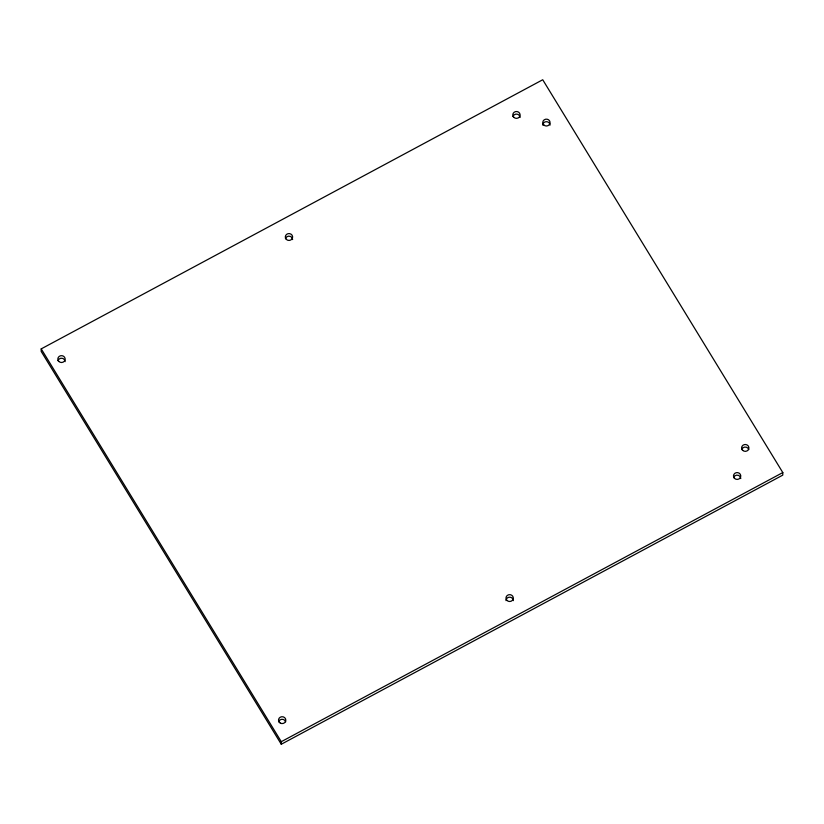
<?xml version="1.0" encoding="UTF-8"?>
<svg xmlns="http://www.w3.org/2000/svg" width="824" height="824" viewBox="0 0 824 824"><rect width="100%" height="100%" fill="white"/><g stroke="black" fill="none" stroke-linecap="round" stroke-linejoin="round"><path stroke-width="1.24" d="M41.21 348.882L41.2 351.436L281.272 744.247L782.79 475.118L782.8 472.564L542.728 79.753L41.21 348.882L281.283 741.693L281.272 744.247M281.283 741.693L782.8 472.564M57.948 360.727A3.656 3.43 0.2 0 1 65.137 361.643M512.909 116.586A3.656 3.43 0.2 0 1 520.099 117.492M542.738 125.104A3.656 3.43 0.2 0 1 546.405 121.684A3.656 3.43 0.2 0 1 550.051 125.124M285.434 238.651A3.656 3.43 0.2 0 1 292.623 239.568M733.587 477.652A3.656 3.43 0.2 0 1 740.776 478.559M741.724 449.574A3.656 3.43 0.2 0 1 748.789 449.595M278.625 721.793A3.656 3.43 0.2 0 1 285.691 721.824M505.977 600.614A3.656 3.43 0.2 0 1 509.654 597.194A3.656 3.43 0.2 0 1 513.301 600.634M58.895 361.489A3.656 3.43 0.2 0 0 65.024 359.975A3.656 3.43 0.2 0 0 60.554 355.762A3.656 3.43 0.2 0 0 58.895 361.489M734.534 478.414A3.656 3.43 0.2 0 0 740.652 476.9A3.656 3.43 0.2 0 0 736.192 472.688A3.656 3.43 0.2 0 0 734.534 478.414M543.809 124.98A3.656 3.43 0.2 0 0 549.938 123.466A3.656 3.43 0.2 0 0 545.467 119.253A3.656 3.43 0.2 0 0 543.809 124.98M513.857 117.348A3.656 3.43 0.2 0 0 519.975 115.834A3.656 3.43 0.2 0 0 515.515 111.611A3.656 3.43 0.2 0 0 513.857 117.348M742.661 450.337A3.656 3.43 0.2 0 0 748.789 448.822A3.656 3.43 0.2 0 0 744.319 444.61A3.656 3.43 0.2 0 0 742.661 450.337M286.371 239.423A3.656 3.43 0.2 0 0 292.499 237.899A3.656 3.43 0.2 0 0 288.029 233.686A3.656 3.43 0.2 0 0 286.371 239.423M507.048 600.49A3.656 3.43 0.2 0 0 513.177 598.976A3.656 3.43 0.2 0 0 508.707 594.753A3.656 3.43 0.2 0 0 507.048 600.49M280.325 723.111A3.656 3.43 0.2 0 0 285.825 720.155A3.656 3.43 0.2 0 0 280.345 717.168A3.656 3.43 0.2 0 0 280.325 723.111"/></g></svg>
